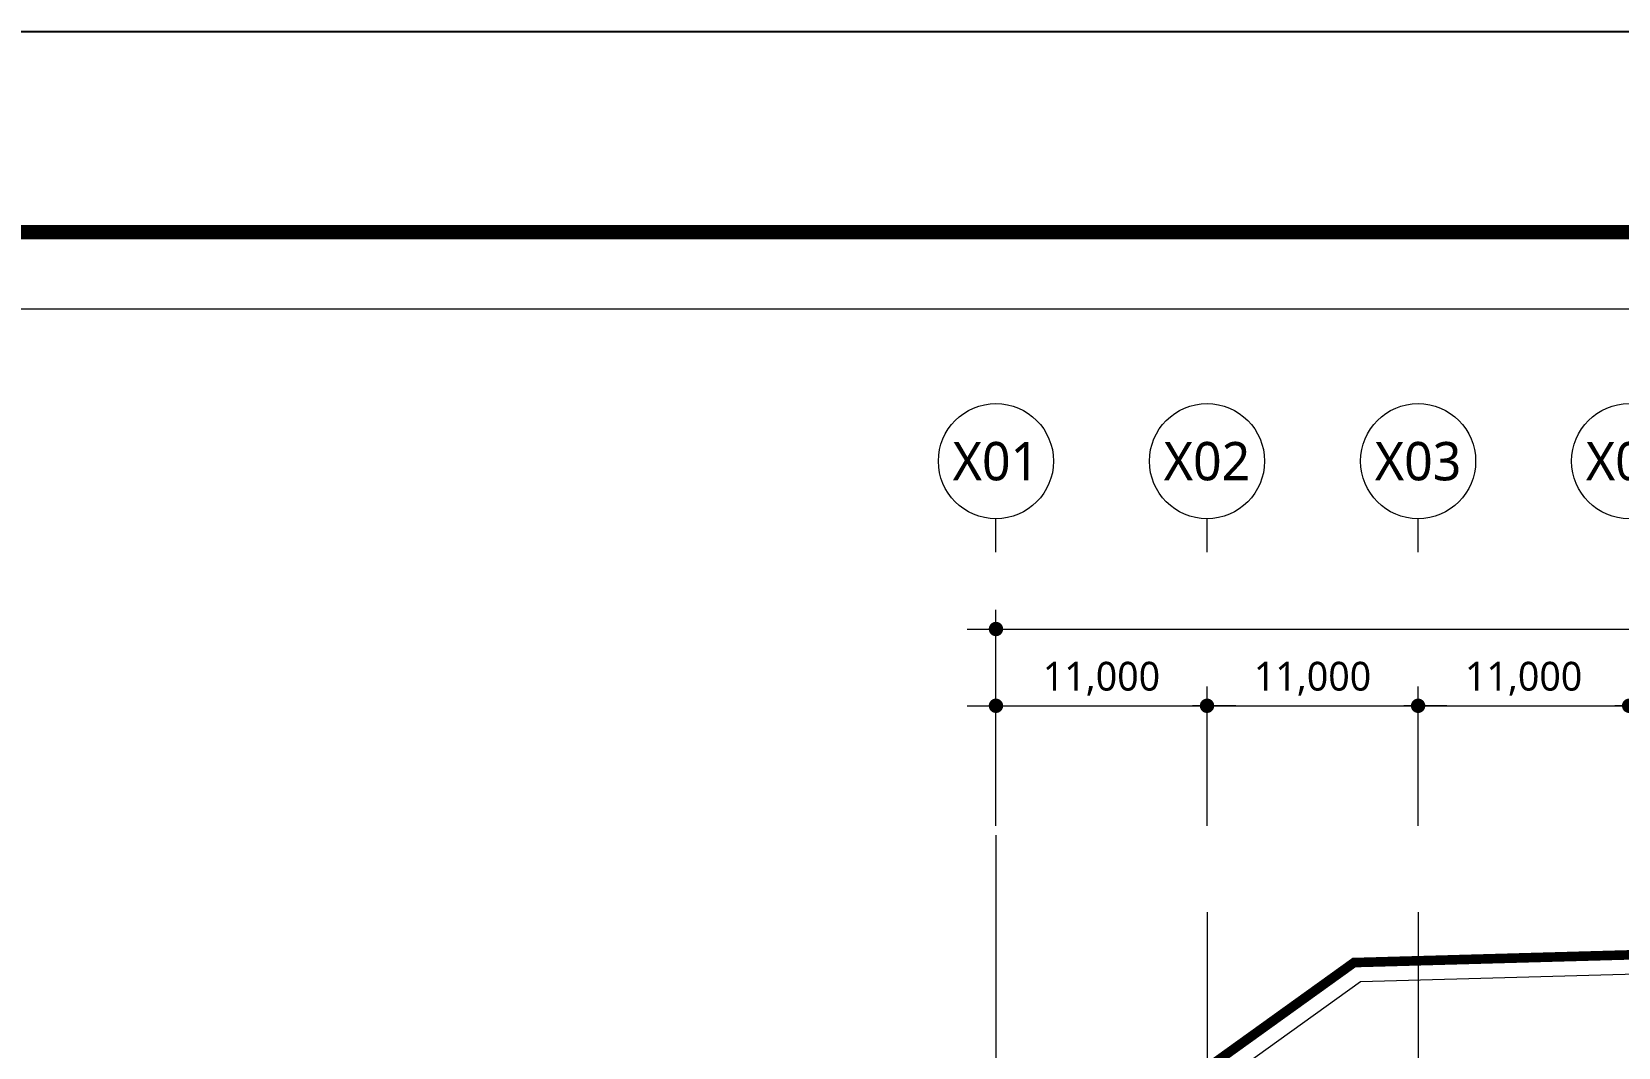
# Model space of a CAD drawing. Header units: millimetres. Extents: x 4739419 to 5837985, y 2291271 to 3446271.
# Drawn here: x 4815862 to 4898544, y 2535344 to 2588271 of the extents above; entities that cross this region are included whole.
import ezdxf
from ezdxf.enums import TextEntityAlignment as Align

# ---------------------------------------------------------------- set-up
doc = ezdxf.new("R2010")
doc.units = ezdxf.units.MM
doc.linetypes.add('XR-평면도$0$PHANTOM', pattern=[63.5, 31.75, -6.35, 6.35, -6.35, 6.35, -6.35])
doc.layers.get('0').update_dxf_attribs({"color": 255})
doc.layers.add('!!xref plan', color=9, linetype='Continuous')
doc.layers.add('!!출력', color=9, linetype='Continuous', plot=False)
for name, color, linetype, lineweight in [('FORM(미추홀)$0$A-BORD-SHEET', 9, 'Continuous', 25), ('XR-평면도$0$A-BOND-LIN1', 9, 'Continuous', 25), ('XR-평면도$0$A-CNTL', 9, 'Continuous', 15), ('XR-평면도$0$A-STXS-SETB', 9, 'Continuous', 20)]:
    doc.layers.add(name, color=color, linetype=linetype, lineweight=lineweight)
doc.layers.add('FORM(미추홀)$0$A-XXXX-NPLT', color=9, linetype='Continuous', lineweight=15, plot=False)
doc.layers.add('XR-평면도$0$A-XXXX-NPLT', color=9, linetype='Continuous', lineweight=15, plot=False)
doc.styles.add('XR-평면도$0$맑은고딕', font='malgun.ttf')

# ---------------------------------------------------------------- blocks, each defined once
blk = doc.blocks.new('FORM(미추홀)$0$SHHET')
at = {"layer": 'FORM(미추홀)$0$A-BORD-SHEET', "const_width": 750}
blk.add_lwpolyline([(411950, 286550), (10450, 286550), (10450, 10450), (411950, 10450)], close=True, dxfattribs=at)
at = {"layer": 'FORM(미추홀)$0$A-XXXX-NPLT'}
for points in [[(0, 0), (0, 297000), (420000, 297000), (420000, 0)], [(14450, 282550), (373825, 282550), (373825, 14450), (14450, 14450)]]:
    blk.add_lwpolyline(points, close=True, dxfattribs=at)
blk = doc.blocks.new('FORM(미추홀)')
blk.add_blockref('FORM(미추홀)$0$SHHET', (0, 0))
blk = doc.blocks.new('XR-평면도$0$중심선(210216)')
at = {"layer": 'XR-평면도$0$A-CNTL', "ltscale": 300}
for points in [[(0, 206000), (0, -10000)], [(11000, 206000), (11000, -10000)], [(22000, 206000), (22000, -10000)]]:
    blk.add_lwpolyline(points, dxfattribs=at)
blk = doc.blocks.new('XR-평면도$0$_CIDOT')
at = {"color": 0, "linetype": 'ByBlock'}
blk.add_line((2, 0), (-1, 0), dxfattribs=at)
at = {"color": 0, "linetype": 'ByBlock', "const_width": 0.5}
blk.add_lwpolyline([(-0.25, 0, 1), (0.25, 0, 1)], format="xyb", close=True, dxfattribs=at)

msp = doc.modelspace()

# ---------------------------------------------------------------- linework, layer by layer
at = {"layer": '!!출력'}
msp.add_lwpolyline([(4739418.8, 2291270.6), (5159418.8, 2291270.6), (5159418.8, 2588270.6), (4739418.8, 2588270.6)], close=True, dxfattribs=at)
at = {"layer": 'XR-평면도$0$A-BOND-LIN1', "linetype": 'XR-평면도$0$PHANTOM', "ltscale": 200, "const_width": 500}
msp.add_lwpolyline([(4843893.9, 2448349.4), (4843893.9, 2448349.4), (4870946.4, 2529824.3), (4884772.6, 2539757.8), (4884772.6, 2539757.8), (4921542, 2540784.6)], dxfattribs=at)
msp.add_lwpolyline([(4843893.9, 2448349.4), (4843893.9, 2448349.4), (4870946.4, 2529824.3), (4884772.6, 2539757.8), (4884772.6, 2539757.8), (4921542, 2540784.6)], dxfattribs=at)
msp.add_lwpolyline([(4843893.9, 2448349.4), (4843893.9, 2448349.4), (4870946.4, 2529824.3), (4884772.6, 2539757.8), (4884772.6, 2539757.8), (4921542, 2540784.6)], dxfattribs=at)
at = {"layer": 'XR-평면도$0$A-STXS-SETB', "color": 4, "ltscale": 500}
for points in [[(4844843, 2448034.3), (4871793.3, 2529201.4), (4885107, 2538766.7), (4921455.8, 2539781.8), (4935351.6, 2536975.7), (4940940.5, 2535847.1), (4987917, 2535810), (4995655.5, 2537422.8), (5006000.7, 2539249.3), (5013636.5, 2540415.6), (5049757.1, 2541146.5), (5052755.5, 2538097.1), (5052755.1, 2537762.5), (5052754.7, 2536393.6), (5052875.3, 2532696.5), (5052636.9, 2454063.4), (5052514.7, 2378822.5), (5052275, 2329675.5), (5049244.3, 2326719.8), (4858406.9, 2326348), (4858273.2, 2347939.8), (4826596.4, 2393257.5), (4844842.7, 2448033.4, 0.0002413)], [(4844843, 2448034.3), (4871793.3, 2529201.4), (4885107, 2538766.7), (4921455.8, 2539781.8), (4935351.6, 2536975.7), (4940940.5, 2535847.1), (4987917, 2535810), (4995655.5, 2537422.8), (5006000.7, 2539249.3), (5013636.5, 2540415.6), (5049757.1, 2541146.5), (5052755.6, 2538097.1), (5052755.1, 2537762.5), (5052754.7, 2536393.6), (5052875.3, 2532696.5), (5052636.9, 2454063.4), (5052514.7, 2378822.5), (5052275, 2329675.5), (5049244.4, 2326719.8), (4858406.9, 2326348), (4858273.2, 2347939.8), (4826596.4, 2393257.5), (4844842.7, 2448033.4, 0.0002413)], [(4844843, 2448034.3), (4871793.3, 2529201.4), (4885107, 2538766.7), (4921455.8, 2539781.8), (4935351.6, 2536975.7), (4940940.5, 2535847.1), (4987917, 2535810), (4995655.5, 2537422.8), (5006000.7, 2539249.3), (5013636.5, 2540415.6), (5049757.1, 2541146.5), (5052755.6, 2538097.1), (5052755.1, 2537762.5), (5052754.7, 2536393.6), (5052875.3, 2532696.5), (5052636.9, 2454063.4), (5052514.7, 2378822.5), (5052275, 2329675.5), (5049244.4, 2326719.8), (4858406.9, 2326348), (4858273.2, 2347939.8), (4826596.4, 2393257.5), (4844842.7, 2448033.4, 0.0002413)]]:
    msp.add_lwpolyline(points, format="xyb", close=True, dxfattribs=at)
at = {"layer": 'XR-평면도$0$A-XXXX-NPLT'}
for p, q in [((4866111.8, 2561141.2), (4866111.8, 2562891.2)), ((4877111.8, 2561141.2), (4877111.8, 2562891.2)), ((4888111.8, 2561141.2), (4888111.8, 2562891.2)), ((4866111.8, 2546891.2), (4866111.8, 2558141.2)), ((4866861.8, 2557141.2), (5041361.8, 2557141.2)), ((4866111.8, 2546891.2), (4866111.8, 2554141.2)), ((4877111.8, 2546891.2), (4877111.8, 2554141.2)), ((4877111.8, 2546891.2), (4877111.8, 2554141.2)), ((4888111.8, 2546891.2), (4888111.8, 2554141.2)), ((4888111.8, 2546891.2), (4888111.8, 2554141.2)), ((4866861.8, 2553141.2), (4876361.8, 2553141.2)), ((4877861.8, 2553141.2), (4887361.8, 2553141.2)), ((4888861.8, 2553141.2), (4898361.8, 2553141.2)), ((4866111.8, 2546391.2), (4866111.8, 2532391.2))]:
    msp.add_line(p, q, dxfattribs=at)
for points in [[(4739418.8, 2588270.6), (5159418.8, 2588270.6), (5159418.8, 2291270.6), (4739418.8, 2291270.6)], [(4739418.8, 2588270.6), (5159418.8, 2588270.6), (5159418.8, 2291270.6), (4739418.8, 2291270.6)], [(4739418.8, 2588270.6), (5159418.8, 2588270.6), (5159418.8, 2291270.6), (4739418.8, 2291270.6)], [(5113243.8, 2305720.6), (4753868.8, 2305720.6), (4753868.8, 2573820.6), (5113243.8, 2573820.6)], [(5113243.8, 2305720.6), (4753868.8, 2305720.6), (4753868.8, 2573820.6), (5113243.8, 2573820.6)], [(5113243.8, 2305720.6), (4753868.8, 2305720.6), (4753868.8, 2573820.6), (5113243.8, 2573820.6)]]:
    msp.add_lwpolyline(points, close=True, dxfattribs=at)
at = {"layer": 'XR-평면도$0$A-XXXX-NPLT', "ltscale": 0.2}
for centre in [(4866111.8, 2565891.2), (4877111.8, 2565891.2), (4888111.8, 2565891.2), (4899111.8, 2565891.2)]:
    msp.add_circle(centre, 3000, dxfattribs=at)

# ---------------------------------------------------------------- block references
at = {"layer": '!!xref plan'}
msp.add_blockref('FORM(미추홀)', (4739418.8, 2291270.6), dxfattribs=at)
at = {"layer": 'XR-평면도$0$A-CNTL'}
msp.add_blockref('XR-평면도$0$중심선(210216)', (4866111.8, 2336391.2), dxfattribs=at)
at = {"layer": 'XR-평면도$0$A-XXXX-NPLT', "xscale": 750, "yscale": 750, "zscale": 750, "rotation": 180}
for p in [(4866111.8, 2557141.2), (4866111.8, 2553141.2), (4877111.8, 2553141.2), (4888111.8, 2553141.2), (4899111.8, 2553141.2)]:
    msp.add_blockref('XR-평면도$0$_CIDOT', p, dxfattribs=at)
at = {"layer": 'XR-평면도$0$A-XXXX-NPLT', "xscale": 750, "yscale": 750, "zscale": 750}
for p in [(4877111.8, 2553141.2), (4888111.8, 2553141.2), (4899111.8, 2553141.2)]:
    msp.add_blockref('XR-평면도$0$_CIDOT', p, dxfattribs=at)

# ---------------------------------------------------------------- texts
at = {"layer": 'XR-평면도$0$A-XXXX-NPLT', "ltscale": 0.2, "style": 'XR-평면도$0$맑은고딕'}
for s, p in [('X01', (4866111.8, 2565891.2)), ('X02', (4877111.8, 2565891.2)), ('X03', (4888111.8, 2565891.2)), ('X04', (4899111.8, 2565891.2))]:
    msp.add_text(s, height=2000, dxfattribs=at).set_placement(p, align=Align.MIDDLE)
at = {"layer": 'XR-평면도$0$A-XXXX-NPLT', "color": 0, "char_height": 1500, "attachment_point": 5, "style": 'XR-평면도$0$맑은고딕'}
for insert in [(4871611.8, 2554546.1), (4882611.8, 2554546.1), (4893611.8, 2554546.1)]:
    msp.add_mtext('\\A1;11,000', dxfattribs=dict(at, insert=insert))

doc.saveas('drawing.dxf')
